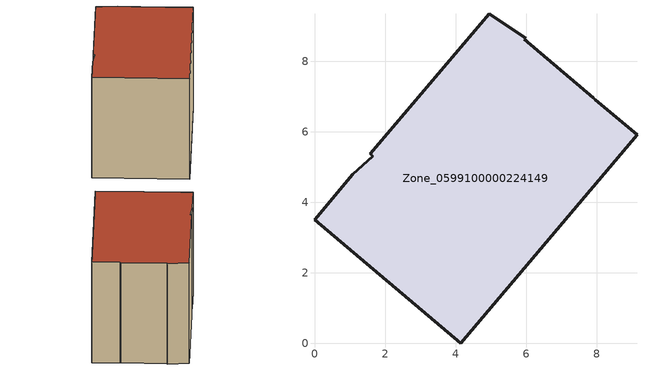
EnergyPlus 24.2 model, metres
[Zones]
Zone_0599100000224149
 floor ground (C_G): 1.65,5.31 1.58,5.37 4.96,9.35 5.98,8.66 5.95,8.62 7.9,6.97 7.95,6.91 9.14,5.91 4.14,0 0,3.51 1.09,4.79 z0
 wall outside (C_F): 0,3.51 4.14,0 9.14,5.91 7.95,6.91 7.9,6.97 5.95,8.62 5.98,8.66 4.96,9.35 1.58,5.37 1.65,5.31 1.09,4.79 0,3.51 z0:6.48
 roof outside (C_R): 1.58,5.37 1.65,5.31 1.09,4.79 0,3.51 4.14,0 9.14,5.91 7.95,6.91 7.9,6.97 5.95,8.62 5.98,8.66 4.96,9.35 z6.48
[BUILDING]
Pand.0599100000224149: North Axis=0; Terrain=City; Loads Convergence Tolerance Value=0.04; Temperature Convergence Tolerance Value=0.4; Solar Distribution=FullExterior; Maximum Number of Warmup Days=25; Minimum Number of Warmup Days=1
[Site:Location]
Rotterdam.The.Hague.AP_ZH_NLD Design_Conditions: Latitude=51.96; Longitude=4.45; Time Zone=1; Elevation=-4.5
[SITE:GROUNDTEMPERATURE:BUILDINGSURFACE]
18, 18, 18, 18, 18, 18, 18, 18, 18, 18, 18, 18
[MATERIAL] Thermal Absorptance=0.9; Solar Absorptance=0.7; Visible Absorptance=0.7
Name | Roughness | Thickness | Conductivity | Density | Specific Heat
G.TC.1946 | MediumSmooth | 0.15 | 1 | 540 | 1210
F.TC.1946 | Rough | 0.3 | 0.857143 | 1920 | 840
R.TC.1946 | MediumRough | 0.2 | 0.909091 | 1500 | 1000
[CONSTRUCTION]
C_G: G.TC.1946
C_F: F.TC.1946
C_R: R.TC.1946
[ZONE]
Zone_0599100000224149: Type=1; Multiplier=1; Ceiling Height=Autocalculate; Volume=Autocalculate; Floor Area=autocalculate; Part of Total Floor Area=Yes
[ZONEINFILTRATION:DESIGNFLOWRATE]
Infil_Zone_0599100000224149: Zone or ZoneList or Space or SpaceList=Zone_0599100000224149; Schedule=AlwaysOn; Design Flow Rate Calculation Method=Flow/Area; Flow Rate per Floor Area=0.003; Constant Term Coefficient=1; Temperature Term Coefficient=0; Velocity Term Coefficient=0; Velocity Squared Term Coefficient=0
[HVACTEMPLATE:ZONE:IDEALLOADSAIRSYSTEM]
Zone_0599100000224149: Maximum Heating Supply Air Temperature=50; Minimum Cooling Supply Air Temperature=13; Maximum Heating Supply Air Humidity Ratio=0.0156; Minimum Cooling Supply Air Humidity Ratio=0.0077; Heating Limit=NoLimit; Cooling Limit=NoLimit; Dehumidification Control Type=ConstantSensibleHeatRatio; Cooling Sensible Heat Ratio=0.7; Dehumidification Setpoint=60; Humidification Control Type=None; Humidification Setpoint=30; Outdoor Air Method=None; Outdoor Air Flow Rate per Person=0.00944; Outdoor Air Flow Rate per Zone Floor Area=0; Outdoor Air Flow Rate per Zone=0; Demand Controlled Ventilation Type=None; Outdoor Air Economizer Type=NoEconomizer; Heat Recovery Type=None; Sensible Heat Recovery Effectiveness=0.7; Latent Heat Recovery Effectiveness=0.65
[ZONECONTROL:THERMOSTAT]
ThermostatControl_Zone_0599100000224149: Zone or ZoneList=Zone_0599100000224149; Control Type Schedule=DualSetpointControlType; Control 1=Thermostat_Zone_0599100000224149; Temperature Difference Between Cutout And Setpoint=0
[THERMOSTATSETPOINT:DUALSETPOINT]
Thermostat_Zone_0599100000224149: Heating Setpoint Temperature Schedule=HeatingSetpoint_Zone_0599100000224149; Cooling Setpoint Temperature Schedule=CoolingSetpoint_Zone_0599100000224149
[SCHEDULE:COMPACT]
HeatingSetpoint_Zone_0599100000224149: Through: 12/31, For: AllDays, Until: 24:00, 21
CoolingSetpoint_Zone_0599100000224149: Through: 12/31, For: AllDays, Until: 24:00, 24
DualSetpointControlType: Through: 12/31, For: AllDays, Until: 24:00, 4
AlwaysOn: Through: 12/31, For: AllDays, Until: 24:00, 1
